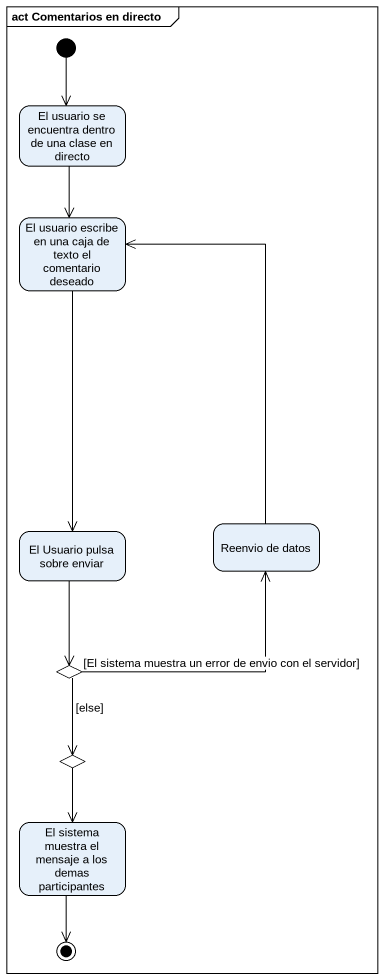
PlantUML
@startuml
mainframe act Comentarios en directo
hide empty description
state "El usuario se encuentra dentro de una clase en directo" as El_usuario_se_encuentra
state "El usuario escribe en una caja de texto el comentario deseado" as El_usuario_escribe_en_una
state "Reenvio de datos" as Reenvio_de_datos
state "El Usuario pulsa sobre enviar" as El_Usuario_pulsa_sobre
state choice1 <<choice>>
state choice2 <<choice>>
state "El sistema muestra el mensaje a los demas participantes" as El_sistema_muestra_el
[*] --> El_usuario_se_encuentra
El_usuario_se_encuentra --> El_usuario_escribe_en_una
El_usuario_escribe_en_una --> El_Usuario_pulsa_sobre
Reenvio_de_datos -up-> El_usuario_escribe_en_una
El_Usuario_pulsa_sobre --> choice1
choice1 -up-> Reenvio_de_datos : [El sistema muestra un error de envio con el servidor]
choice1 --> choice2 : [else]
choice2 --> El_sistema_muestra_el
El_sistema_muestra_el --> [*]
@enduml
